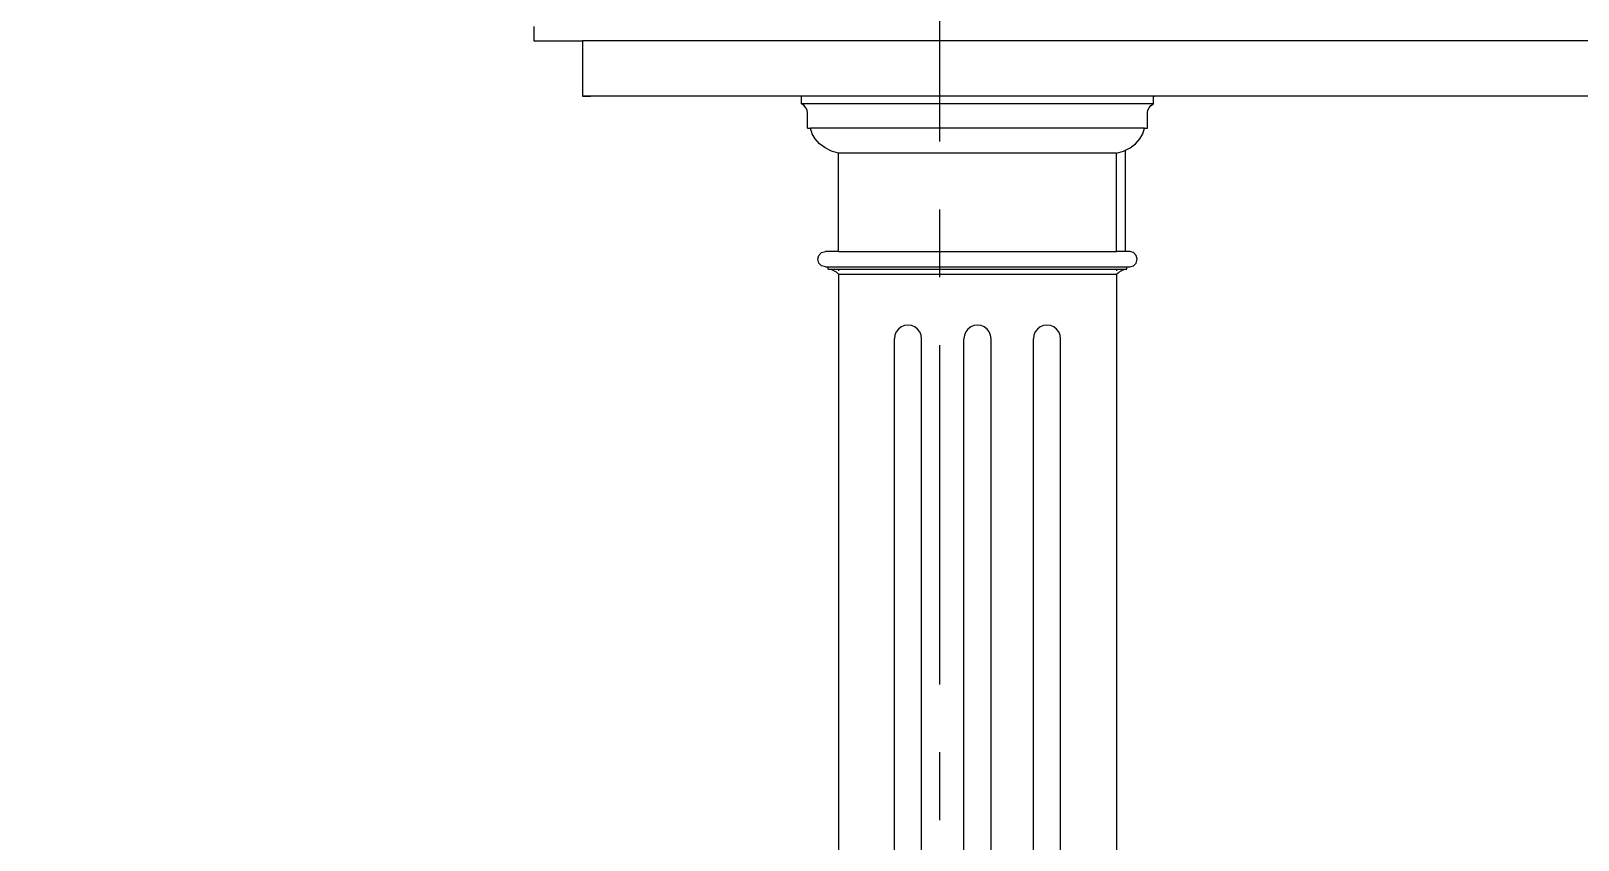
# Model space of a CAD drawing. Header units: millimetres. Extents: x 1832547 to 2001569, y -558009 to -417808.
# Drawn here: x 1914911 to 1917759, y -521791 to -520301 of the extents above; entities that cross this region are included whole.
import ezdxf

# ---------------------------------------------------------------- set-up
doc = ezdxf.new("R2010")
doc.units = ezdxf.units.MM
doc.header["$MEASUREMENT"] = 0
doc.linetypes.add('CENTER', pattern=[2, 1.25, -0.25, 0.25, -0.25])
doc.layers.get('0').update_dxf_attribs({"linetype": 'CONTINUOUS'})
doc.layers.get('DEFPOINTS').update_dxf_attribs({"linetype": 'CONTINUOUS'})
for name, color, linetype, lineweight in [('CA.dim 08', 8, 'CONTINUOUS', 13), ('CA.manh 08', 8, 'CONTINUOUS', 9), ('CA.thay 145', 145, 'CONTINUOUS', 18), ('CA.tim 67', 67, 'CENTER', 9), ('CA_manh 08', 8, 'CONTINUOUS', 9)]:
    doc.layers.add(name, color=color, linetype=linetype, lineweight=lineweight)
doc.styles.get("Standard").update_dxf_attribs({"font": 'roman.shx'})
doc.dimstyles.new('CA 70', dxfattribs={"dimscale": 0.7, "dimtxt": 220, "dimasz": 60, "dimexe": 160, "dimexo": 0, "dimgap": 30, "dimtad": 1, "dimdec": 0, "dimrnd": 5, "dimzin": 0, "dimdsep": 46, "dimtxsty": 'Standard', "dimblk": 'ARCHTICK', "dimcen": 0.09, "dimdle": 160, "dimclrd": 256, "dimclre": 256, "dimclrt": 255, "dimadec": 0, "dimazin": 0, "dimtfac": 1, "dimtdec": 0, "dimtix": 1, "dimtmove": 2, "dimatfit": 3, "dimldrblk": 'DOT', "dimfxl": 600, "dimfxlon": 1, "dimtolj": 1, "dimtzin": 0, "dimarcsym": 0})

# ---------------------------------------------------------------- blocks, each defined once
blk = doc.blocks.new('_ArchTick')
at = {"color": 1, "linetype": 'ByBlock', "const_width": 0.15}
blk.add_lwpolyline([(-0.5, -0.5), (0.5, 0.5)], dxfattribs=at)
blk = doc.blocks.new('*D160')
at = {"layer": 'CA.manh 08', "lineweight": -2, "transparency": 16777216}
for p, q in [((1910842.1, -520043.6), (1910842.1, -520001.6)), ((1911262.1, -520043.6), (1910730.1, -520043.6)), ((1910842.1, -520043.6), (1910842.1, -520420.8)), ((1911262.1, -520420.8), (1910730.1, -520420.8)), ((1910842.1, -520420.8), (1910842.1, -520462.8))]:
    blk.add_line(p, q, dxfattribs=at)
at = {"layer": 'DEFPOINTS', "color": 0, "transparency": 16777216}
for p in [(1912008.3, -520043.6), (1910842.1, -520420.8), (1915941.2, -520420.8)]:
    blk.add_point(p, dxfattribs=at)
at = {"layer": 'CA.manh 08', "lineweight": -2, "transparency": 16777216, "xscale": 42, "yscale": 42, "zscale": 42}
for p, rotation in [((1910842.1, -520043.6), 270), ((1910842.1, -520420.8), 90)]:
    blk.add_blockref('_ArchTick', p, dxfattribs=dict(at, rotation=rotation))
at = {"layer": 'CA.manh 08', "color": 255, "transparency": 16777216, "insert": (1910744.1, -520232.2), "char_height": 154, "attachment_point": 5, "rotation": 90}
blk.add_mtext('\\A1;375', dxfattribs=at)
blk = doc.blocks.new('_DOT')
at = {"color": 1, "linetype": 'ByBlock'}
blk.add_line((-0.5, 0), (-1, 0), dxfattribs=at)
at = {"color": 1, "linetype": 'ByBlock', "const_width": 0.5}
blk.add_lwpolyline([(-0.25, 0, 1), (0.25, 0, 1)], format="xyb", close=True, dxfattribs=at)
blk = doc.blocks.new('*D161')
at = {"layer": 'CA.manh 08', "lineweight": -2, "transparency": 16777216}
for p, q in [((1910842.1, -520308.8), (1910842.1, -522755.6)), ((1911262.1, -520420.8), (1910730.1, -520420.8)), ((1911262.1, -522643.6), (1910730.1, -522643.6))]:
    blk.add_line(p, q, dxfattribs=at)
at = {"layer": 'DEFPOINTS', "color": 0, "transparency": 16777216}
for p in [(1915941.2, -520420.8), (1910842.1, -522643.6), (1912974.3, -522643.6)]:
    blk.add_point(p, dxfattribs=at)
at = {"layer": 'CA.manh 08', "lineweight": -2, "transparency": 16777216, "xscale": 42, "yscale": 42, "zscale": 42}
for p, rotation in [((1910842.1, -520420.8), 90), ((1910842.1, -522643.6), 270)]:
    blk.add_blockref('_ArchTick', p, dxfattribs=dict(at, rotation=rotation))
at = {"layer": 'CA.manh 08', "color": 255, "transparency": 16777216, "insert": (1910744.1, -521532.2), "char_height": 154, "attachment_point": 5, "rotation": 90}
blk.add_mtext('\\A1;2225', dxfattribs=at)
blk = doc.blocks.new('*D599')
at = {"layer": 'CA.dim 08', "lineweight": -2, "transparency": 16777216}
for p, q in [((1913084.3, -516198), (1913084.3, -515666)), ((1915674.3, -516198), (1915674.3, -515666)), ((1912972.3, -515778), (1915786.3, -515778))]:
    blk.add_line(p, q, dxfattribs=at)
at = {"layer": 'DEFPOINTS', "color": 0, "transparency": 16777216}
for p in [(1915674.3, -515778), (1915674.3, -520043.6), (1913084.3, -522643.6)]:
    blk.add_point(p, dxfattribs=at)
at = {"layer": 'CA.dim 08', "lineweight": -2, "transparency": 16777216, "xscale": 42, "yscale": 42, "zscale": 42, "rotation": 180}
blk.add_blockref('_ArchTick', (1913084.3, -515778), dxfattribs=at)
at = {"layer": 'CA.dim 08', "lineweight": -2, "transparency": 16777216, "xscale": 42, "yscale": 42, "zscale": 42}
blk.add_blockref('_ArchTick', (1915674.3, -515778), dxfattribs=at)
at = {"layer": 'CA.dim 08', "color": 255, "transparency": 16777216, "insert": (1914379.3, -515680), "char_height": 154, "attachment_point": 5}
blk.add_mtext('\\A1;2590', dxfattribs=at)

msp = doc.modelspace()

# ---------------------------------------------------------------- linework, layer by layer
at = {"layer": 'CA.manh 08'}
for p, q in [((1916504.2, -520855.2), (1916501.7, -520861.2)), ((1916508.2, -520850), (1916504.2, -520855.2)), ((1916513.4, -520846), (1916508.2, -520850)), ((1916519.4, -520843.5), (1916513.4, -520846)), ((1916525.9, -520842.7), (1916519.4, -520843.5)), ((1916532.3, -520843.5), (1916525.9, -520842.7)), ((1916538.4, -520846), (1916532.3, -520843.5)), ((1916543.5, -520850), (1916538.4, -520846)), ((1916547.5, -520855.2), (1916543.5, -520850)), ((1916550, -520861.2), (1916547.5, -520855.2)), ((1916632.1, -520855.2), (1916629.6, -520861.2)), ((1916636.1, -520850), (1916632.1, -520855.2)), ((1916641.3, -520846), (1916636.1, -520850)), ((1916647.3, -520843.5), (1916641.3, -520846)), ((1916653.8, -520842.7), (1916647.3, -520843.5)), ((1916660.3, -520843.5), (1916653.8, -520842.7)), ((1916666.3, -520846), (1916660.3, -520843.5)), ((1916671.5, -520850), (1916666.3, -520846)), ((1916675.4, -520855.2), (1916671.5, -520850)), ((1916677.9, -520861.2), (1916675.4, -520855.2)), ((1916760.1, -520855.2), (1916757.6, -520861.2)), ((1916764, -520850), (1916760.1, -520855.2)), ((1916769.2, -520846), (1916764, -520850)), ((1916775.2, -520843.5), (1916769.2, -520846)), ((1916781.7, -520842.7), (1916775.2, -520843.5)), ((1916788.2, -520843.5), (1916781.7, -520842.7)), ((1916794.2, -520846), (1916788.2, -520843.5)), ((1916799.4, -520850), (1916794.2, -520846)), ((1916803.4, -520855.2), (1916799.4, -520850)), ((1916805.9, -520861.2), (1916803.4, -520855.2)), ((1916501.7, -520861.2), (1916500.9, -520867.7)), ((1916500.9, -523129.1), (1916500.9, -520867.7)), ((1916550.9, -520867.7), (1916550, -520861.2)), ((1916550.9, -523129.1), (1916550.9, -520867.7)), ((1916629.6, -520861.2), (1916628.8, -520867.7)), ((1916628.8, -523129.1), (1916628.8, -520867.7)), ((1916678.8, -520867.7), (1916677.9, -520861.2)), ((1916678.8, -523129.1), (1916678.8, -520867.7)), ((1916757.6, -520861.2), (1916756.7, -520867.7)), ((1916756.7, -523129.1), (1916756.7, -520867.7)), ((1916806.7, -520867.7), (1916805.9, -520861.2)), ((1916806.7, -523129.1), (1916806.7, -520867.7))]:
    msp.add_line(p, q, dxfattribs=at)
at = {"layer": 'CA.thay 145'}
for p, q in [((1916329.9, -520435), (1916329.9, -520420.8)), ((1916977.7, -520420.8), (1916329.9, -520420.8)), ((1916977.7, -520420.8), (1916979.9, -520420.8)), ((1916977.7, -520435), (1916977.7, -520420.8)), ((1916334.5, -520438.2), (1916329.9, -520435)), ((1916337.9, -520442.1), (1916334.5, -520438.2)), ((1916340, -520446.5), (1916337.9, -520442.1)), ((1916340.8, -520451.2), (1916340, -520446.5)), ((1916340.8, -520479.5), (1916340.8, -520451.2)), ((1916966.8, -520451.2), (1916967.5, -520446.5)), ((1916966.8, -520479.5), (1916966.8, -520451.2)), ((1916967.5, -520446.5), (1916969.7, -520442.1)), ((1916969.7, -520442.1), (1916973.1, -520438.2)), ((1916973.1, -520438.2), (1916977.7, -520435)), ((1916340.8, -520479.5), (1916346.2, -520479.5)), ((1916349.3, -520489.9), (1916346.2, -520479.5)), ((1916958.3, -520489.9), (1916961.3, -520479.5)), ((1916961.3, -520479.5), (1916966.8, -520479.5)), ((1916354.9, -520499.7), (1916349.3, -520489.9)), ((1916362.9, -520508.5), (1916354.9, -520499.7)), ((1916373, -520516), (1916362.9, -520508.5)), ((1916934.6, -520516), (1916944.7, -520508.5)), ((1916944.7, -520508.5), (1916952.7, -520499.7)), ((1916952.7, -520499.7), (1916958.3, -520489.9)), ((1916384.8, -520521.9), (1916373, -520516)), ((1916397.9, -520526.1), (1916384.8, -520521.9)), ((1916397.9, -520707.2), (1916397.9, -520526.1)), ((1916909.6, -520526.1), (1916397.9, -520526.1)), ((1916909.6, -520526.1), (1916922.7, -520521.9)), ((1916909.6, -520707.2), (1916909.6, -520526.1)), ((1916922.7, -520521.9), (1916926, -520520.3)), ((1916926, -520520.3), (1916934.6, -520516)), ((1916926, -520707.2), (1916926, -520520.3)), ((1916361.8, -520714.2), (1916366.8, -520709.1)), ((1916366.8, -520709.1), (1916373.6, -520707.2)), ((1916397.9, -520707.2), (1916373.6, -520707.2)), ((1916397.9, -520707.2), (1916909.6, -520707.2)), ((1916926, -520707.2), (1916909.6, -520707.2)), ((1916934, -520707.2), (1916926, -520707.2)), ((1916940.8, -520709.1), (1916934, -520707.2)), ((1916945.8, -520714.2), (1916940.8, -520709.1)), ((1916360, -520721.2), (1916361.8, -520714.2)), ((1916361.8, -520728.2), (1916360, -520721.2)), ((1916366.8, -520733.3), (1916361.8, -520728.2)), ((1916373.6, -520735.1), (1916366.8, -520733.3)), ((1916373.6, -520735.1), (1916379, -520735.1)), ((1916379, -520739.2), (1916379, -520735.1)), ((1916384.3, -520740.4), (1916379, -520739.2)), ((1916389.3, -520742.4), (1916384.3, -520740.4)), ((1916397.9, -520740.4), (1916397.9, -520742.4)), ((1916909.6, -520740.4), (1916909.6, -520742.4)), ((1916918.3, -520742.4), (1916923.3, -520740.4)), ((1916923.3, -520740.4), (1916926, -520739.8)), ((1916926, -520739.8), (1916928.5, -520739.2)), ((1916928.5, -520735.1), (1916934, -520735.1)), ((1916928.5, -520739.2), (1916928.5, -520735.1)), ((1916934, -520735.1), (1916940.8, -520733.3)), ((1916940.8, -520733.3), (1916945.8, -520728.2)), ((1916947.6, -520721.2), (1916945.8, -520714.2)), ((1916945.8, -520728.2), (1916947.6, -520721.2)), ((1916393.9, -520745.3), (1916389.3, -520742.4)), ((1916397.9, -520749), (1916393.9, -520745.3)), ((1916397.9, -520749), (1916397.9, -523129.1)), ((1916397.9, -520749), (1916909.6, -520749)), ((1916909.6, -520749), (1916913.7, -520745.3)), ((1916909.6, -520749), (1916909.6, -523129.1)), ((1916913.7, -520745.3), (1916918.3, -520742.4))]:
    msp.add_line(p, q, dxfattribs=at)
for points in [[(1915836.9, -520292.5), (1915836.9, -520318.7), (1915860.1, -520318.8), (1915926.2, -520318.8), (1915926.2, -520420.8), (1915941.2, -520420.8), (1915941.2, -520420.8)], [(1930832.5, -520318.8), (1915926.2, -520318.8)], [(1930817.5, -520420.8), (1915926.2, -520420.8)]]:
    msp.add_lwpolyline(points, dxfattribs=at)
at = {"layer": 'CA.tim 67', "ltscale": 500}
msp.add_line((1916584.3, -531504.3), (1916584.3, -514383.7), dxfattribs=at)
at = {"layer": 'CA_manh 08'}
for p, q in [((1916977.7, -520435), (1916329.9, -520435)), ((1916961.3, -520479.5), (1916346.2, -520479.5)), ((1916379, -520735.1), (1916928.5, -520735.1)), ((1916379, -520739.2), (1916928.5, -520739.2))]:
    msp.add_line(p, q, dxfattribs=at)

# ---------------------------------------------------------------- dimensions: what is measured, and where the dimension line sits
at = {"layer": 'CA.dim 08'}
dim = msp.add_linear_dim(base=(1915674.3, -515778), p1=(1913084.3, -522643.6), p2=(1915674.3, -520043.6), dimstyle='CA 70', dxfattribs=at)
dim.commit()
dim.dimension.update_dxf_attribs({"geometry": '*D599', "text_midpoint": (1914379.3, -515680)})
at = {"layer": 'CA.manh 08'}
for base, p1, p2, picture, middle in [((1910842.1, -520420.8), (1912008.3, -520043.6), (1915941.2, -520420.8), '*D160', (1910744.1, -520232.2)), ((1910842.1, -522643.6), (1915941.2, -520420.8), (1912974.3, -522643.6), '*D161', (1910744.1, -521532.2))]:
    dim = msp.add_linear_dim(base=base, p1=p1, p2=p2, angle=90, dimstyle='CA 70', dxfattribs=at)
    dim.commit()
    dim.dimension.update_dxf_attribs({"geometry": picture, "text_midpoint": middle})

doc.saveas('drawing.dxf')
